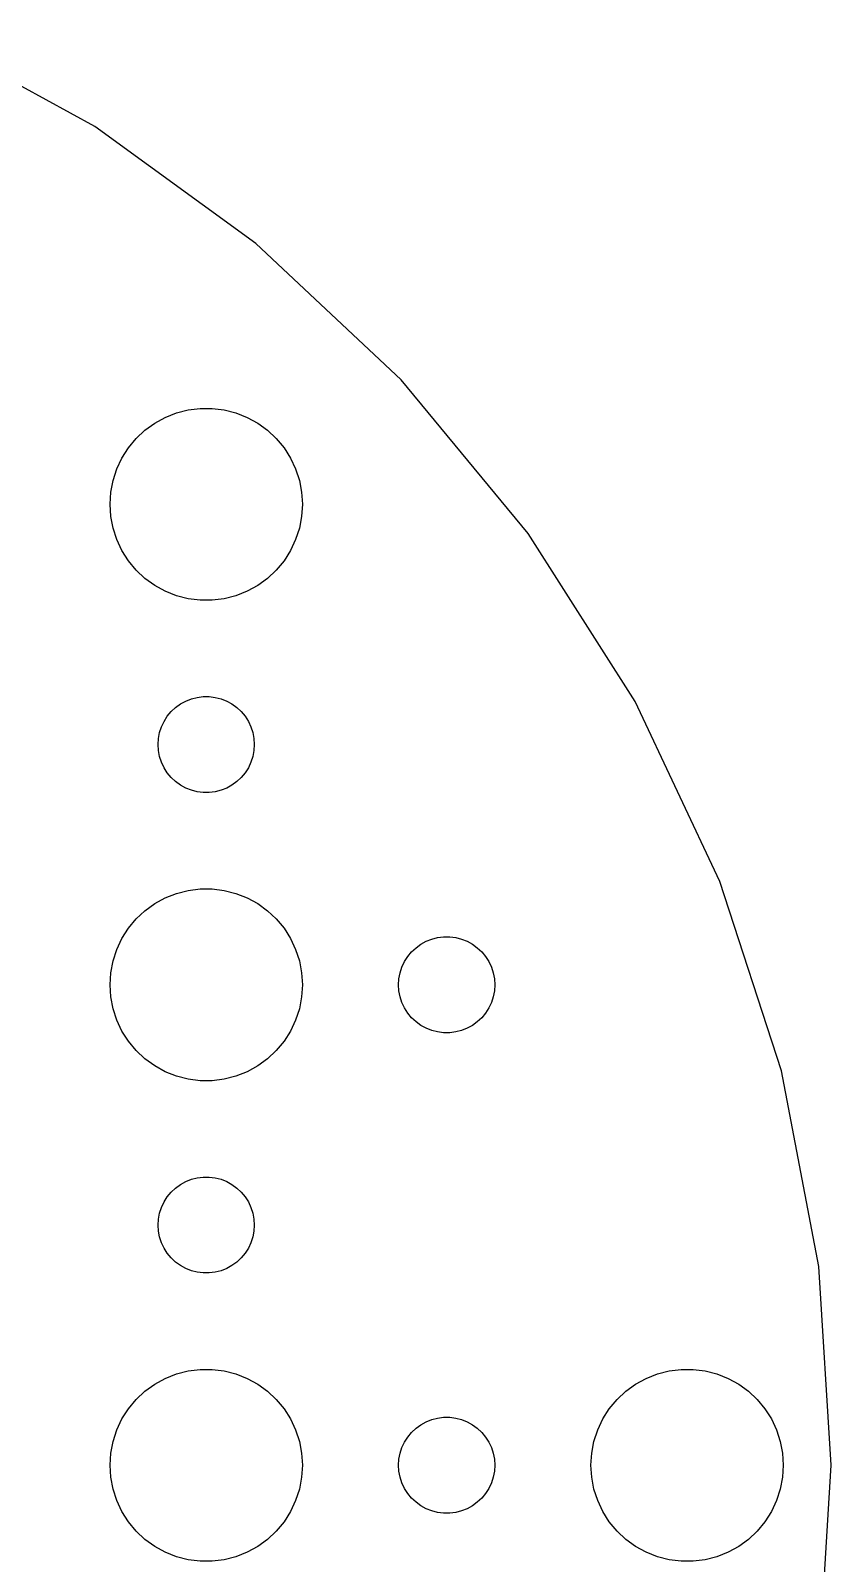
# Model space of a CAD drawing. Header units: metres. Extents: x -52 to 52, y -49 to 489.
# Drawn here: x 24.53 to 49.5, y 436.94 to 484.79 of the extents above; entities that cross this region are included whole.
import ezdxf

# ---------------------------------------------------------------- set-up
doc = ezdxf.new("R2010")
doc.units = ezdxf.units.M

msp = doc.modelspace()

# ---------------------------------------------------------------- linework, layer by layer
for p, q in [((26.5217, 481.791), (21.0747, 484.786)), ((31.5504, 478.138), (26.5217, 481.791)), ((36.0816, 473.883), (31.5504, 478.138)), ((40.0437, 469.093), (36.0816, 473.883)), ((28.7227, 472.714), (29.0729, 472.853)), ((29.0729, 472.853), (29.4379, 472.947)), ((29.4379, 472.947), (29.8116, 472.994)), ((29.8116, 472.994), (30.1884, 472.994)), ((30.1884, 472.994), (30.5621, 472.947)), ((30.5621, 472.947), (30.927, 472.853)), ((30.927, 472.853), (31.2773, 472.714)), ((27.8131, 472.054), (28.0877, 472.312)), ((28.0877, 472.312), (28.3925, 472.533)), ((28.3925, 472.533), (28.7227, 472.714)), ((31.2773, 472.714), (31.6075, 472.533)), ((31.6075, 472.533), (31.9123, 472.312)), ((31.9123, 472.312), (32.1869, 472.054)), ((27.5729, 471.763), (27.8131, 472.054)), ((32.1869, 472.054), (32.427, 471.763)), ((27.2107, 471.104), (27.3711, 471.445)), ((27.3711, 471.445), (27.5729, 471.763)), ((32.427, 471.763), (32.6289, 471.445)), ((32.6289, 471.445), (32.7893, 471.104)), ((27.0942, 470.746), (27.2107, 471.104)), ((32.7893, 471.104), (32.9057, 470.746)), ((27, 470), (27.0237, 470.376)), ((27.0237, 470.376), (27.0942, 470.746)), ((32.9057, 470.746), (32.9763, 470.376)), ((32.9763, 470.376), (33, 470)), ((27.0237, 469.624), (27, 470)), ((33, 470), (32.9763, 469.624)), ((27.0942, 469.254), (27.0237, 469.624)), ((32.9763, 469.624), (32.9057, 469.254)), ((27.2107, 468.896), (27.0942, 469.254)), ((32.9057, 469.254), (32.7893, 468.896)), ((43.3743, 463.845), (40.0437, 469.093)), ((27.3711, 468.555), (27.2107, 468.896)), ((27.5729, 468.237), (27.3711, 468.555)), ((32.6289, 468.555), (32.427, 468.237)), ((32.7893, 468.896), (32.6289, 468.555)), ((27.8131, 467.946), (27.5729, 468.237)), ((32.427, 468.237), (32.1869, 467.946)), ((28.0877, 467.688), (27.8131, 467.946)), ((28.3925, 467.467), (28.0877, 467.688)), ((31.9123, 467.688), (31.6075, 467.467)), ((32.1869, 467.946), (31.9123, 467.688)), ((28.7227, 467.286), (28.3925, 467.467)), ((29.0729, 467.147), (28.7227, 467.286)), ((29.4379, 467.053), (29.0729, 467.147)), ((29.8116, 467.006), (29.4379, 467.053)), ((30.1884, 467.006), (29.8116, 467.006)), ((30.5621, 467.053), (30.1884, 467.006)), ((30.927, 467.147), (30.5621, 467.053)), ((31.2773, 467.286), (30.927, 467.147)), ((31.6075, 467.467), (31.2773, 467.286)), ((28.9065, 463.527), (29.0439, 463.656)), ((29.0439, 463.656), (29.1963, 463.766)), ((29.1963, 463.766), (29.3613, 463.857)), ((29.3613, 463.857), (29.5365, 463.927)), ((29.5365, 463.927), (29.7189, 463.973)), ((29.7189, 463.973), (29.9058, 463.997)), ((29.9058, 463.997), (30.0942, 463.997)), ((30.0942, 463.997), (30.2811, 463.973)), ((30.2811, 463.973), (30.4635, 463.927)), ((30.4635, 463.927), (30.6387, 463.857)), ((30.6387, 463.857), (30.8037, 463.766)), ((30.8037, 463.766), (30.9561, 463.656)), ((30.9561, 463.656), (31.0934, 463.527)), ((46.0209, 458.221), (43.3743, 463.845)), ((28.6053, 463.052), (28.6855, 463.223)), ((28.6855, 463.223), (28.7865, 463.382)), ((28.7865, 463.382), (28.9065, 463.527)), ((31.0934, 463.527), (31.2135, 463.382)), ((31.2135, 463.382), (31.3145, 463.223)), ((31.3145, 463.223), (31.3947, 463.052)), ((28.5, 462.5), (28.5118, 462.688)), ((28.5118, 462.688), (28.5471, 462.873)), ((28.5471, 462.873), (28.6053, 463.052)), ((31.3947, 463.052), (31.4529, 462.873)), ((31.4529, 462.873), (31.4882, 462.688)), ((31.4882, 462.688), (31.5, 462.5)), ((28.5118, 462.312), (28.5, 462.5)), ((28.5471, 462.127), (28.5118, 462.312)), ((31.4882, 462.312), (31.4529, 462.127)), ((31.5, 462.5), (31.4882, 462.312)), ((28.6053, 461.948), (28.5471, 462.127)), ((28.6855, 461.777), (28.6053, 461.948)), ((28.7865, 461.618), (28.6855, 461.777)), ((31.3145, 461.777), (31.2135, 461.618)), ((31.3947, 461.948), (31.3145, 461.777)), ((31.4529, 462.127), (31.3947, 461.948)), ((28.9065, 461.473), (28.7865, 461.618)), ((29.0439, 461.344), (28.9065, 461.473)), ((29.1963, 461.234), (29.0439, 461.344)), ((30.9561, 461.344), (30.8037, 461.234)), ((31.0934, 461.473), (30.9561, 461.344)), ((31.2135, 461.618), (31.0934, 461.473)), ((29.3613, 461.143), (29.1963, 461.234)), ((29.5365, 461.073), (29.3613, 461.143)), ((29.7189, 461.027), (29.5365, 461.073)), ((29.9058, 461.003), (29.7189, 461.027)), ((30.0942, 461.003), (29.9058, 461.003)), ((30.2811, 461.027), (30.0942, 461.003)), ((30.4635, 461.073), (30.2811, 461.027)), ((30.6387, 461.143), (30.4635, 461.073)), ((30.8037, 461.234), (30.6387, 461.143)), ((29.0729, 457.853), (29.4379, 457.947)), ((29.4379, 457.947), (29.8116, 457.994)), ((29.8116, 457.994), (30.1884, 457.994)), ((30.1884, 457.994), (30.5621, 457.947)), ((30.5621, 457.947), (30.927, 457.853)), ((47.9417, 452.309), (46.0209, 458.221)), ((28.0877, 457.312), (28.3925, 457.533)), ((28.3925, 457.533), (28.7227, 457.714)), ((28.7227, 457.714), (29.0729, 457.853)), ((30.927, 457.853), (31.2773, 457.714)), ((31.2773, 457.714), (31.6075, 457.533)), ((31.6075, 457.533), (31.9123, 457.312)), ((27.5729, 456.763), (27.8131, 457.054)), ((27.8131, 457.054), (28.0877, 457.312)), ((31.9123, 457.312), (32.1869, 457.054)), ((32.1869, 457.054), (32.427, 456.763)), ((27.3711, 456.445), (27.5729, 456.763)), ((32.427, 456.763), (32.6289, 456.445)), ((37.0365, 456.427), (37.2189, 456.473)), ((37.2189, 456.473), (37.4058, 456.497)), ((37.4058, 456.497), (37.5942, 456.497)), ((37.5942, 456.497), (37.7811, 456.473)), ((37.7811, 456.473), (37.9635, 456.427)), ((27.0942, 455.746), (27.2107, 456.104)), ((27.2107, 456.104), (27.3711, 456.445)), ((32.6289, 456.445), (32.7893, 456.104)), ((32.7893, 456.104), (32.9057, 455.746)), ((36.2865, 455.882), (36.4065, 456.027)), ((36.4065, 456.027), (36.5439, 456.156)), ((36.5439, 456.156), (36.6963, 456.266)), ((36.6963, 456.266), (36.8613, 456.357)), ((36.8613, 456.357), (37.0365, 456.427)), ((37.9635, 456.427), (38.1387, 456.357)), ((38.1387, 456.357), (38.3037, 456.266)), ((38.3037, 456.266), (38.4561, 456.156)), ((38.4561, 456.156), (38.5934, 456.027)), ((38.5934, 456.027), (38.7135, 455.882)), ((27.0237, 455.376), (27.0942, 455.746)), ((32.9057, 455.746), (32.9763, 455.376)), ((36.0471, 455.373), (36.1053, 455.552)), ((36.1053, 455.552), (36.1855, 455.723)), ((36.1855, 455.723), (36.2865, 455.882)), ((38.7135, 455.882), (38.8145, 455.723)), ((38.8145, 455.723), (38.8947, 455.552)), ((38.8947, 455.552), (38.9529, 455.373)), ((27, 455), (27.0237, 455.376)), ((32.9763, 455.376), (33, 455)), ((36, 455), (36.0118, 455.188)), ((36.0118, 455.188), (36.0471, 455.373)), ((38.9529, 455.373), (38.9882, 455.188)), ((38.9882, 455.188), (39, 455)), ((27.0237, 454.624), (27, 455)), ((27.0942, 454.254), (27.0237, 454.624)), ((32.9763, 454.624), (32.9057, 454.254)), ((33, 455), (32.9763, 454.624)), ((36.0118, 454.812), (36, 455)), ((36.0471, 454.627), (36.0118, 454.812)), ((36.1053, 454.448), (36.0471, 454.627)), ((38.9529, 454.627), (38.8947, 454.448)), ((38.9882, 454.812), (38.9529, 454.627)), ((39, 455), (38.9882, 454.812)), ((27.2107, 453.896), (27.0942, 454.254)), ((32.9057, 454.254), (32.7893, 453.896)), ((36.1855, 454.277), (36.1053, 454.448)), ((36.2865, 454.118), (36.1855, 454.277)), ((36.4065, 453.973), (36.2865, 454.118)), ((38.7135, 454.118), (38.5934, 453.973)), ((38.8145, 454.277), (38.7135, 454.118)), ((38.8947, 454.448), (38.8145, 454.277)), ((27.3711, 453.555), (27.2107, 453.896)), ((32.7893, 453.896), (32.6289, 453.555)), ((36.5439, 453.844), (36.4065, 453.973)), ((36.6963, 453.734), (36.5439, 453.844)), ((36.8613, 453.643), (36.6963, 453.734)), ((37.0365, 453.573), (36.8613, 453.643)), ((38.1387, 453.643), (37.9635, 453.573)), ((38.3037, 453.734), (38.1387, 453.643)), ((38.4561, 453.844), (38.3037, 453.734)), ((38.5934, 453.973), (38.4561, 453.844)), ((27.5729, 453.237), (27.3711, 453.555)), ((27.8131, 452.946), (27.5729, 453.237)), ((32.427, 453.237), (32.1869, 452.946)), ((32.6289, 453.555), (32.427, 453.237)), ((37.2189, 453.527), (37.0365, 453.573)), ((37.4058, 453.503), (37.2189, 453.527)), ((37.5942, 453.503), (37.4058, 453.503)), ((37.7811, 453.527), (37.5942, 453.503)), ((37.9635, 453.573), (37.7811, 453.527)), ((28.0877, 452.688), (27.8131, 452.946)), ((28.3925, 452.467), (28.0877, 452.688)), ((31.9123, 452.688), (31.6075, 452.467)), ((32.1869, 452.946), (31.9123, 452.688)), ((28.7227, 452.286), (28.3925, 452.467)), ((29.0729, 452.147), (28.7227, 452.286)), ((31.2773, 452.286), (30.927, 452.147)), ((31.6075, 452.467), (31.2773, 452.286)), ((49.1064, 446.204), (47.9417, 452.309)), ((29.4379, 452.053), (29.0729, 452.147)), ((29.8116, 452.006), (29.4379, 452.053)), ((30.1884, 452.006), (29.8116, 452.006)), ((30.5621, 452.053), (30.1884, 452.006)), ((30.927, 452.147), (30.5621, 452.053)), ((29.1963, 448.766), (29.3613, 448.857)), ((29.3613, 448.857), (29.5365, 448.927)), ((29.5365, 448.927), (29.7189, 448.973)), ((29.7189, 448.973), (29.9058, 448.997)), ((29.9058, 448.997), (30.0942, 448.997)), ((30.0942, 448.997), (30.2811, 448.973)), ((30.2811, 448.973), (30.4635, 448.927)), ((30.4635, 448.927), (30.6387, 448.857)), ((30.6387, 448.857), (30.8037, 448.766)), ((28.6855, 448.223), (28.7865, 448.382)), ((28.7865, 448.382), (28.9065, 448.527)), ((28.9065, 448.527), (29.0439, 448.656)), ((29.0439, 448.656), (29.1963, 448.766)), ((30.8037, 448.766), (30.9561, 448.656)), ((30.9561, 448.656), (31.0934, 448.527)), ((31.0934, 448.527), (31.2135, 448.382)), ((31.2135, 448.382), (31.3145, 448.223)), ((28.5118, 447.688), (28.5471, 447.873)), ((28.5471, 447.873), (28.6053, 448.052)), ((28.6053, 448.052), (28.6855, 448.223)), ((31.3145, 448.223), (31.3947, 448.052)), ((31.3947, 448.052), (31.4529, 447.873)), ((31.4529, 447.873), (31.4882, 447.688)), ((28.5, 447.5), (28.5118, 447.688)), ((28.5118, 447.312), (28.5, 447.5)), ((31.4882, 447.688), (31.5, 447.5)), ((31.5, 447.5), (31.4882, 447.312)), ((28.5471, 447.127), (28.5118, 447.312)), ((28.6053, 446.948), (28.5471, 447.127)), ((28.6855, 446.777), (28.6053, 446.948)), ((31.3947, 446.948), (31.3145, 446.777)), ((31.4529, 447.127), (31.3947, 446.948)), ((31.4882, 447.312), (31.4529, 447.127)), ((28.7865, 446.618), (28.6855, 446.777)), ((28.9065, 446.473), (28.7865, 446.618)), ((29.0439, 446.344), (28.9065, 446.473)), ((31.0934, 446.473), (30.9561, 446.344)), ((31.2135, 446.618), (31.0934, 446.473)), ((31.3145, 446.777), (31.2135, 446.618)), ((29.1963, 446.234), (29.0439, 446.344)), ((29.3613, 446.143), (29.1963, 446.234)), ((29.5365, 446.073), (29.3613, 446.143)), ((29.7189, 446.027), (29.5365, 446.073)), ((29.9058, 446.003), (29.7189, 446.027)), ((30.0942, 446.003), (29.9058, 446.003)), ((30.2811, 446.027), (30.0942, 446.003)), ((30.4635, 446.073), (30.2811, 446.027)), ((30.6387, 446.143), (30.4635, 446.073)), ((30.8037, 446.234), (30.6387, 446.143)), ((30.9561, 446.344), (30.8037, 446.234)), ((49.4967, 440), (49.1064, 446.204)), ((28.3925, 442.533), (28.7227, 442.714)), ((28.7227, 442.714), (29.0729, 442.853)), ((29.0729, 442.853), (29.4379, 442.947)), ((29.4379, 442.947), (29.8116, 442.994)), ((29.8116, 442.994), (30.1884, 442.994)), ((30.1884, 442.994), (30.5621, 442.947)), ((30.5621, 442.947), (30.927, 442.853)), ((30.927, 442.853), (31.2773, 442.714)), ((31.2773, 442.714), (31.6075, 442.533)), ((43.3925, 442.533), (43.7227, 442.714)), ((43.7227, 442.714), (44.0729, 442.853)), ((44.0729, 442.853), (44.4379, 442.947)), ((44.4379, 442.947), (44.8116, 442.994)), ((44.8116, 442.994), (45.1884, 442.994)), ((45.1884, 442.994), (45.5621, 442.947)), ((45.5621, 442.947), (45.927, 442.853)), ((45.927, 442.853), (46.2773, 442.714)), ((46.2773, 442.714), (46.6075, 442.533)), ((27.8131, 442.054), (28.0877, 442.312)), ((28.0877, 442.312), (28.3925, 442.533)), ((31.6075, 442.533), (31.9123, 442.312)), ((31.9123, 442.312), (32.1869, 442.054)), ((42.8131, 442.054), (43.0877, 442.312)), ((43.0877, 442.312), (43.3925, 442.533)), ((46.6075, 442.533), (46.9123, 442.312)), ((46.9123, 442.312), (47.1869, 442.054)), ((27.3711, 441.445), (27.5729, 441.763)), ((27.5729, 441.763), (27.8131, 442.054)), ((32.1869, 442.054), (32.427, 441.763)), ((32.427, 441.763), (32.6289, 441.445)), ((42.3711, 441.445), (42.5729, 441.763)), ((42.5729, 441.763), (42.8131, 442.054)), ((47.1869, 442.054), (47.427, 441.763)), ((47.427, 441.763), (47.6289, 441.445)), ((27.2107, 441.104), (27.3711, 441.445)), ((32.6289, 441.445), (32.7893, 441.104)), ((36.4065, 441.027), (36.5439, 441.156)), ((36.5439, 441.156), (36.6963, 441.266)), ((36.6963, 441.266), (36.8613, 441.357)), ((36.8613, 441.357), (37.0365, 441.427)), ((37.0365, 441.427), (37.2189, 441.473)), ((37.2189, 441.473), (37.4058, 441.497)), ((37.4058, 441.497), (37.5942, 441.497)), ((37.5942, 441.497), (37.7811, 441.473)), ((37.7811, 441.473), (37.9635, 441.427)), ((37.9635, 441.427), (38.1387, 441.357)), ((38.1387, 441.357), (38.3037, 441.266)), ((38.3037, 441.266), (38.4561, 441.156)), ((38.4561, 441.156), (38.5934, 441.027)), ((42.2107, 441.104), (42.3711, 441.445)), ((47.6289, 441.445), (47.7893, 441.104)), ((27.0237, 440.376), (27.0942, 440.746)), ((27.0942, 440.746), (27.2107, 441.104)), ((32.7893, 441.104), (32.9057, 440.746)), ((32.9057, 440.746), (32.9763, 440.376)), ((36.1053, 440.552), (36.1855, 440.723)), ((36.1855, 440.723), (36.2865, 440.882)), ((36.2865, 440.882), (36.4065, 441.027)), ((38.5934, 441.027), (38.7135, 440.882)), ((38.7135, 440.882), (38.8145, 440.723)), ((38.8145, 440.723), (38.8947, 440.552)), ((42.0237, 440.376), (42.0942, 440.746)), ((42.0942, 440.746), (42.2107, 441.104)), ((47.7893, 441.104), (47.9057, 440.746)), ((47.9057, 440.746), (47.9763, 440.376)), ((27, 440), (27.0237, 440.376)), ((32.9763, 440.376), (33, 440)), ((36.0118, 440.188), (36.0471, 440.373)), ((36.0471, 440.373), (36.1053, 440.552)), ((38.8947, 440.552), (38.9529, 440.373)), ((38.9529, 440.373), (38.9882, 440.188)), ((42, 440), (42.0237, 440.376)), ((47.9763, 440.376), (48, 440)), ((27.0237, 439.624), (27, 440)), ((33, 440), (32.9763, 439.624)), ((36, 440), (36.0118, 440.188)), ((36.0118, 439.812), (36, 440)), ((36.0471, 439.627), (36.0118, 439.812)), ((38.9882, 439.812), (38.9529, 439.627)), ((38.9882, 440.188), (39, 440)), ((39, 440), (38.9882, 439.812)), ((42.0237, 439.624), (42, 440)), ((48, 440), (47.9763, 439.624)), ((49.1064, 433.796), (49.4967, 440)), ((27.0942, 439.254), (27.0237, 439.624)), ((27.2107, 438.896), (27.0942, 439.254)), ((32.9057, 439.254), (32.7893, 438.896)), ((32.9763, 439.624), (32.9057, 439.254)), ((36.1053, 439.448), (36.0471, 439.627)), ((36.1855, 439.277), (36.1053, 439.448)), ((36.2865, 439.118), (36.1855, 439.277)), ((38.8145, 439.277), (38.7135, 439.118)), ((38.8947, 439.448), (38.8145, 439.277)), ((38.9529, 439.627), (38.8947, 439.448)), ((42.0942, 439.254), (42.0237, 439.624)), ((42.2107, 438.896), (42.0942, 439.254)), ((47.9057, 439.254), (47.7893, 438.896)), ((47.9763, 439.624), (47.9057, 439.254)), ((27.3711, 438.555), (27.2107, 438.896)), ((32.7893, 438.896), (32.6289, 438.555)), ((36.4065, 438.973), (36.2865, 439.118)), ((36.5439, 438.844), (36.4065, 438.973)), ((36.6963, 438.734), (36.5439, 438.844)), ((38.4561, 438.844), (38.3037, 438.734)), ((38.5934, 438.973), (38.4561, 438.844)), ((38.7135, 439.118), (38.5934, 438.973)), ((42.3711, 438.555), (42.2107, 438.896)), ((47.7893, 438.896), (47.6289, 438.555)), ((27.5729, 438.237), (27.3711, 438.555)), ((32.6289, 438.555), (32.427, 438.237)), ((36.8613, 438.643), (36.6963, 438.734)), ((37.0365, 438.573), (36.8613, 438.643)), ((37.2189, 438.527), (37.0365, 438.573)), ((37.4058, 438.503), (37.2189, 438.527)), ((37.5942, 438.503), (37.4058, 438.503)), ((37.7811, 438.527), (37.5942, 438.503)), ((37.9635, 438.573), (37.7811, 438.527)), ((38.1387, 438.643), (37.9635, 438.573)), ((38.3037, 438.734), (38.1387, 438.643)), ((42.5729, 438.237), (42.3711, 438.555)), ((47.6289, 438.555), (47.427, 438.237)), ((27.8131, 437.946), (27.5729, 438.237)), ((28.0877, 437.688), (27.8131, 437.946)), ((32.1869, 437.946), (31.9123, 437.688)), ((32.427, 438.237), (32.1869, 437.946)), ((42.8131, 437.946), (42.5729, 438.237)), ((43.0877, 437.688), (42.8131, 437.946)), ((47.1869, 437.946), (46.9123, 437.688)), ((47.427, 438.237), (47.1869, 437.946)), ((28.3925, 437.467), (28.0877, 437.688)), ((28.7227, 437.286), (28.3925, 437.467)), ((31.6075, 437.467), (31.2773, 437.286)), ((31.9123, 437.688), (31.6075, 437.467)), ((43.3925, 437.467), (43.0877, 437.688)), ((43.7227, 437.286), (43.3925, 437.467)), ((46.6075, 437.467), (46.2773, 437.286)), ((46.9123, 437.688), (46.6075, 437.467)), ((29.0729, 437.147), (28.7227, 437.286)), ((29.4379, 437.053), (29.0729, 437.147)), ((29.8116, 437.006), (29.4379, 437.053)), ((30.1884, 437.006), (29.8116, 437.006)), ((30.5621, 437.053), (30.1884, 437.006)), ((30.927, 437.147), (30.5621, 437.053)), ((31.2773, 437.286), (30.927, 437.147)), ((44.0729, 437.147), (43.7227, 437.286)), ((44.4379, 437.053), (44.0729, 437.147)), ((44.8116, 437.006), (44.4379, 437.053)), ((45.1884, 437.006), (44.8116, 437.006)), ((45.5621, 437.053), (45.1884, 437.006)), ((45.927, 437.147), (45.5621, 437.053)), ((46.2773, 437.286), (45.927, 437.147))]:
    msp.add_line(p, q)

doc.saveas('drawing.dxf')
